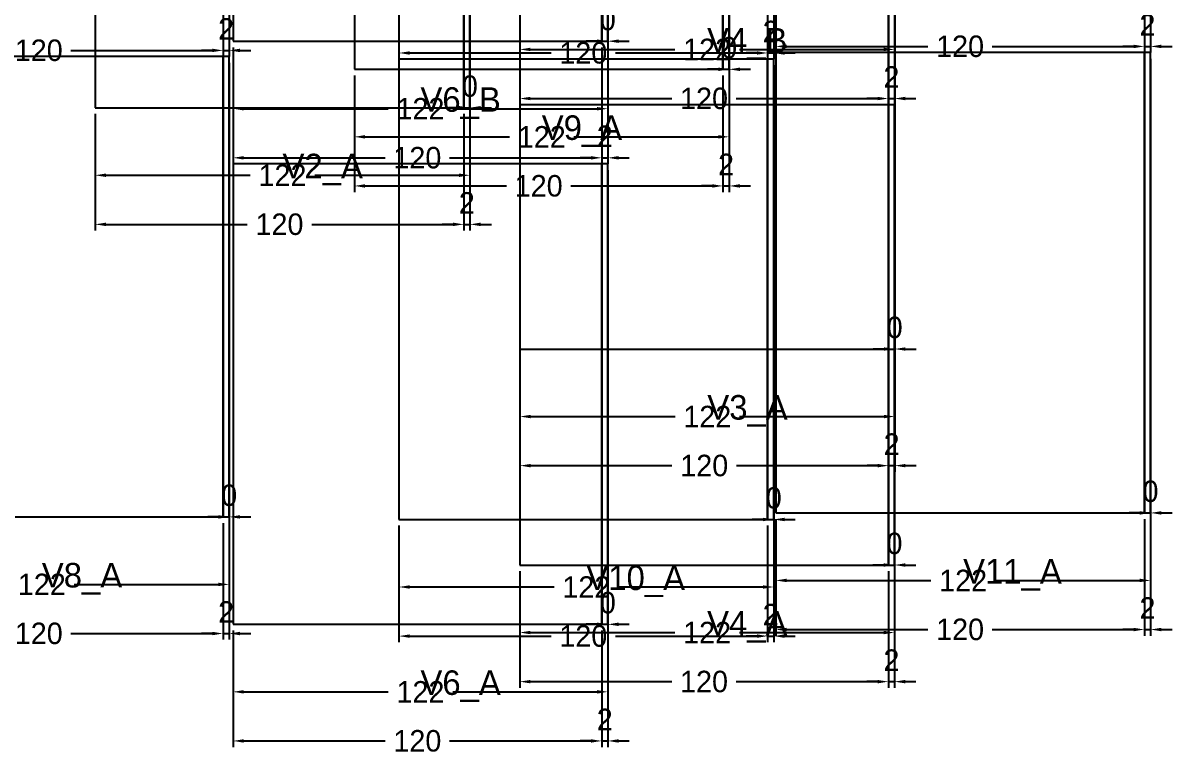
# Model space of a CAD drawing. Header units: metres. Extents: x 180 to 6304, y -11808 to -336.
# Drawn here: x 5824.1 to 6198.2, y -1249.8 to -1011.3 of the extents above; entities that cross this region are included whole.
import ezdxf

# ---------------------------------------------------------------- set-up
doc = ezdxf.new("R2010")
doc.units = ezdxf.units.M
doc.layers.add('COTA', color=3, linetype='Continuous')
doc.dimstyles.new('COTA_VIG', dxfattribs={"dimtxt": 7, "dimasz": 3.5, "dimexe": 2, "dimexo": 2, "dimgap": 1.5, "dimtad": 1, "dimdec": 1, "dimcen": 2.5, "dimclrd": 3, "dimclre": 3, "dimclrt": 3, "dimazin": 3, "dimtfac": 1, "dimtmove": 0, "dimatfit": 3})

# ---------------------------------------------------------------- blocks, each defined once
blk = doc.blocks.new('_CLOSEDFILLED')
at = {"color": 0, "linetype": 'BYBLOCK'}
blk.add_solid([(-1, 0.16), (0, 0), (-1, -0.16)], dxfattribs=at)
blk = doc.blocks.new('*D13')
at = {"color": 3}
for p, q in [((5847.61, -1040.91), (5847.61, -1062.91)), ((5969.61, -1040.91), (5969.61, -1062.91)), ((5851.11, -1060.91), (5898.11, -1060.91)), ((5919.11, -1060.91), (5966.11, -1060.91))]:
    blk.add_line(p, q, dxfattribs=at)
at = {"layer": 'Defpoints'}
for p in [(5847.61, -1038.91), (5969.61, -1038.91), (5847.61, -1060.91)]:
    blk.add_point(p, dxfattribs=at)
at = {"layer": 'COTA', "color": 3, "xscale": 3.5, "yscale": 3.5, "rotation": 180}
blk.add_blockref('_CLOSEDFILLED', (5847.61, -1060.91), dxfattribs=at)
at = {"layer": 'COTA', "color": 3, "xscale": 3.5, "yscale": 3.5}
blk.add_blockref('_CLOSEDFILLED', (5969.61, -1060.91), dxfattribs=at)
at = {"layer": 'COTA', "color": 3, "insert": (5908.61, -1060.91), "char_height": 7, "attachment_point": 5}
blk.add_mtext('122', dxfattribs=at)
blk = doc.blocks.new('*D14')
at = {"color": 3}
for p, q in [((5847.61, -1040.91), (5847.61, -1078.91)), ((5967.61, -1040.91), (5967.61, -1078.91)), ((5851.11, -1076.91), (5897.11, -1076.91)), ((5918.11, -1076.91), (5964.11, -1076.91))]:
    blk.add_line(p, q, dxfattribs=at)
at = {"layer": 'Defpoints'}
for p in [(5847.61, -1038.91), (5967.61, -1038.91), (5847.61, -1076.91)]:
    blk.add_point(p, dxfattribs=at)
at = {"layer": 'COTA', "color": 3, "xscale": 3.5, "yscale": 3.5, "rotation": 180}
blk.add_blockref('_CLOSEDFILLED', (5847.61, -1076.91), dxfattribs=at)
at = {"layer": 'COTA', "color": 3, "xscale": 3.5, "yscale": 3.5}
blk.add_blockref('_CLOSEDFILLED', (5967.61, -1076.91), dxfattribs=at)
at = {"layer": 'COTA', "color": 3, "insert": (5907.61, -1076.91), "char_height": 7, "attachment_point": 5}
blk.add_mtext('120', dxfattribs=at)
blk = doc.blocks.new('*D25')
at = {"color": 3}
for p, q in [((5985.9, -1119.53), (5985.9, -1141.53)), ((6107.9, -1119.53), (6107.9, -1141.53)), ((5989.4, -1139.53), (6036.4, -1139.53)), ((6057.4, -1139.53), (6104.4, -1139.53))]:
    blk.add_line(p, q, dxfattribs=at)
at = {"layer": 'Defpoints'}
for p in [(5985.9, -1117.53), (6107.9, -1117.53), (5985.9, -1139.53)]:
    blk.add_point(p, dxfattribs=at)
at = {"layer": 'COTA', "color": 3, "xscale": 3.5, "yscale": 3.5, "rotation": 180}
blk.add_blockref('_CLOSEDFILLED', (5985.9, -1139.53), dxfattribs=at)
at = {"layer": 'COTA', "color": 3, "xscale": 3.5, "yscale": 3.5}
blk.add_blockref('_CLOSEDFILLED', (6107.9, -1139.53), dxfattribs=at)
at = {"layer": 'COTA', "color": 3, "insert": (6046.9, -1139.53), "char_height": 7, "attachment_point": 5}
blk.add_mtext('122', dxfattribs=at)
blk = doc.blocks.new('*D26')
at = {"color": 3}
for p, q in [((5985.9, -1119.53), (5985.9, -1157.53)), ((6105.9, -1119.53), (6105.9, -1157.53)), ((5989.4, -1155.53), (6035.4, -1155.53)), ((6056.4, -1155.53), (6102.4, -1155.53))]:
    blk.add_line(p, q, dxfattribs=at)
at = {"layer": 'Defpoints'}
for p in [(5985.9, -1117.53), (6105.9, -1117.53), (5985.9, -1155.53)]:
    blk.add_point(p, dxfattribs=at)
at = {"layer": 'COTA', "color": 3, "xscale": 3.5, "yscale": 3.5, "rotation": 180}
blk.add_blockref('_CLOSEDFILLED', (5985.9, -1155.53), dxfattribs=at)
at = {"layer": 'COTA', "color": 3, "xscale": 3.5, "yscale": 3.5}
blk.add_blockref('_CLOSEDFILLED', (6105.9, -1155.53), dxfattribs=at)
at = {"layer": 'COTA', "color": 3, "insert": (6045.9, -1155.53), "char_height": 7, "attachment_point": 5}
blk.add_mtext('120', dxfattribs=at)
blk = doc.blocks.new('*D37')
at = {"color": 3}
for p, q in [((5985.83, -1189.91), (5985.83, -1211.91)), ((6107.83, -1189.91), (6107.83, -1211.91)), ((5989.33, -1209.91), (6036.33, -1209.91)), ((6057.33, -1209.91), (6104.33, -1209.91))]:
    blk.add_line(p, q, dxfattribs=at)
at = {"layer": 'Defpoints'}
for p in [(5985.83, -1187.91), (6107.83, -1187.91), (5985.83, -1209.91)]:
    blk.add_point(p, dxfattribs=at)
at = {"layer": 'COTA', "color": 3, "xscale": 3.5, "yscale": 3.5, "rotation": 180}
blk.add_blockref('_CLOSEDFILLED', (5985.83, -1209.91), dxfattribs=at)
at = {"layer": 'COTA', "color": 3, "xscale": 3.5, "yscale": 3.5}
blk.add_blockref('_CLOSEDFILLED', (6107.83, -1209.91), dxfattribs=at)
at = {"layer": 'COTA', "color": 3, "insert": (6046.83, -1209.91), "char_height": 7, "attachment_point": 5}
blk.add_mtext('122', dxfattribs=at)
blk = doc.blocks.new('*D38')
at = {"color": 3}
for p, q in [((5985.83, -1189.91), (5985.83, -1227.91)), ((6105.83, -1189.91), (6105.83, -1227.91)), ((5989.33, -1225.91), (6035.33, -1225.91)), ((6056.33, -1225.91), (6102.33, -1225.91))]:
    blk.add_line(p, q, dxfattribs=at)
at = {"layer": 'Defpoints'}
for p in [(5985.83, -1187.91), (6105.83, -1187.91), (5985.83, -1225.91)]:
    blk.add_point(p, dxfattribs=at)
at = {"layer": 'COTA', "color": 3, "xscale": 3.5, "yscale": 3.5, "rotation": 180}
blk.add_blockref('_CLOSEDFILLED', (5985.83, -1225.91), dxfattribs=at)
at = {"layer": 'COTA', "color": 3, "xscale": 3.5, "yscale": 3.5}
blk.add_blockref('_CLOSEDFILLED', (6105.83, -1225.91), dxfattribs=at)
at = {"layer": 'COTA', "color": 3, "insert": (6045.83, -1225.91), "char_height": 7, "attachment_point": 5}
blk.add_mtext('120', dxfattribs=at)
blk = doc.blocks.new('*D41')
at = {"color": 3}
for p, q in [((5985.83, -999.91), (5985.83, -1021.91)), ((6107.83, -999.91), (6107.83, -1021.91)), ((5989.33, -1019.91), (6036.33, -1019.91)), ((6057.33, -1019.91), (6104.33, -1019.91))]:
    blk.add_line(p, q, dxfattribs=at)
at = {"layer": 'Defpoints'}
for p in [(5985.83, -997.91), (6107.83, -997.91), (5985.83, -1019.91)]:
    blk.add_point(p, dxfattribs=at)
at = {"layer": 'COTA', "color": 3, "xscale": 3.5, "yscale": 3.5, "rotation": 180}
blk.add_blockref('_CLOSEDFILLED', (5985.83, -1019.91), dxfattribs=at)
at = {"layer": 'COTA', "color": 3, "xscale": 3.5, "yscale": 3.5}
blk.add_blockref('_CLOSEDFILLED', (6107.83, -1019.91), dxfattribs=at)
at = {"layer": 'COTA', "color": 3, "insert": (6046.83, -1019.91), "char_height": 7, "attachment_point": 5}
blk.add_mtext('122', dxfattribs=at)
blk = doc.blocks.new('*D42')
at = {"color": 3}
for p, q in [((5985.83, -999.91), (5985.83, -1037.91)), ((6105.83, -999.91), (6105.83, -1037.91)), ((5989.33, -1035.91), (6035.33, -1035.91)), ((6056.33, -1035.91), (6102.33, -1035.91))]:
    blk.add_line(p, q, dxfattribs=at)
at = {"layer": 'Defpoints'}
for p in [(5985.83, -997.91), (6105.83, -997.91), (5985.83, -1035.91)]:
    blk.add_point(p, dxfattribs=at)
at = {"layer": 'COTA', "color": 3, "xscale": 3.5, "yscale": 3.5, "rotation": 180}
blk.add_blockref('_CLOSEDFILLED', (5985.83, -1035.91), dxfattribs=at)
at = {"layer": 'COTA', "color": 3, "xscale": 3.5, "yscale": 3.5}
blk.add_blockref('_CLOSEDFILLED', (6105.83, -1035.91), dxfattribs=at)
at = {"layer": 'COTA', "color": 3, "insert": (6045.83, -1035.91), "char_height": 7, "attachment_point": 5}
blk.add_mtext('120', dxfattribs=at)
blk = doc.blocks.new('*D61')
at = {"color": 3}
for p, q in [((5892.51, -1209.23), (5892.51, -1231.23)), ((6014.51, -1209.23), (6014.51, -1231.23)), ((5896.01, -1229.23), (5943.01, -1229.23)), ((5964.01, -1229.23), (6011.01, -1229.23))]:
    blk.add_line(p, q, dxfattribs=at)
at = {"layer": 'Defpoints'}
for p in [(5892.51, -1207.23), (6014.51, -1207.23), (5892.51, -1229.23)]:
    blk.add_point(p, dxfattribs=at)
at = {"layer": 'COTA', "color": 3, "xscale": 3.5, "yscale": 3.5, "rotation": 180}
blk.add_blockref('_CLOSEDFILLED', (5892.51, -1229.23), dxfattribs=at)
at = {"layer": 'COTA', "color": 3, "xscale": 3.5, "yscale": 3.5}
blk.add_blockref('_CLOSEDFILLED', (6014.51, -1229.23), dxfattribs=at)
at = {"layer": 'COTA', "color": 3, "insert": (5953.51, -1229.23), "char_height": 7, "attachment_point": 5}
blk.add_mtext('122', dxfattribs=at)
blk = doc.blocks.new('*D62')
at = {"color": 3}
for p, q in [((5892.51, -1209.23), (5892.51, -1247.23)), ((6012.51, -1209.23), (6012.51, -1247.23)), ((5896.01, -1245.23), (5942.01, -1245.23)), ((5963.01, -1245.23), (6009.01, -1245.23))]:
    blk.add_line(p, q, dxfattribs=at)
at = {"layer": 'Defpoints'}
for p in [(5892.51, -1207.23), (6012.51, -1207.23), (5892.51, -1245.23)]:
    blk.add_point(p, dxfattribs=at)
at = {"layer": 'COTA', "color": 3, "xscale": 3.5, "yscale": 3.5, "rotation": 180}
blk.add_blockref('_CLOSEDFILLED', (5892.51, -1245.23), dxfattribs=at)
at = {"layer": 'COTA', "color": 3, "xscale": 3.5, "yscale": 3.5}
blk.add_blockref('_CLOSEDFILLED', (6012.51, -1245.23), dxfattribs=at)
at = {"layer": 'COTA', "color": 3, "insert": (5952.51, -1245.23), "char_height": 7, "attachment_point": 5}
blk.add_mtext('120', dxfattribs=at)
blk = doc.blocks.new('*D65')
at = {"color": 3}
for p, q in [((5892.51, -1019.23), (5892.51, -1041.23)), ((6014.51, -1019.23), (6014.51, -1041.23)), ((5896.01, -1039.23), (5943.01, -1039.23)), ((5964.01, -1039.23), (6011.01, -1039.23))]:
    blk.add_line(p, q, dxfattribs=at)
at = {"layer": 'Defpoints'}
for p in [(5892.51, -1017.23), (6014.51, -1017.23), (5892.51, -1039.23)]:
    blk.add_point(p, dxfattribs=at)
at = {"layer": 'COTA', "color": 3, "xscale": 3.5, "yscale": 3.5, "rotation": 180}
blk.add_blockref('_CLOSEDFILLED', (5892.51, -1039.23), dxfattribs=at)
at = {"layer": 'COTA', "color": 3, "xscale": 3.5, "yscale": 3.5}
blk.add_blockref('_CLOSEDFILLED', (6014.51, -1039.23), dxfattribs=at)
at = {"layer": 'COTA', "color": 3, "insert": (5953.51, -1039.23), "char_height": 7, "attachment_point": 5}
blk.add_mtext('122', dxfattribs=at)
blk = doc.blocks.new('*D66')
at = {"color": 3}
for p, q in [((5892.51, -1019.23), (5892.51, -1057.23)), ((6012.51, -1019.23), (6012.51, -1057.23)), ((5896.01, -1055.23), (5942.01, -1055.23)), ((5963.01, -1055.23), (6009.01, -1055.23))]:
    blk.add_line(p, q, dxfattribs=at)
at = {"layer": 'Defpoints'}
for p in [(5892.51, -1017.23), (6012.51, -1017.23), (5892.51, -1055.23)]:
    blk.add_point(p, dxfattribs=at)
at = {"layer": 'COTA', "color": 3, "xscale": 3.5, "yscale": 3.5, "rotation": 180}
blk.add_blockref('_CLOSEDFILLED', (5892.51, -1055.23), dxfattribs=at)
at = {"layer": 'COTA', "color": 3, "xscale": 3.5, "yscale": 3.5}
blk.add_blockref('_CLOSEDFILLED', (6012.51, -1055.23), dxfattribs=at)
at = {"layer": 'COTA', "color": 3, "insert": (5952.51, -1055.23), "char_height": 7, "attachment_point": 5}
blk.add_mtext('120', dxfattribs=at)
blk = doc.blocks.new('*D85')
at = {"color": 3}
for p, q in [((5769.25, -1174.23), (5769.25, -1196.23)), ((5891.25, -1174.23), (5891.25, -1196.23)), ((5772.75, -1194.23), (5819.75, -1194.23)), ((5840.75, -1194.23), (5887.75, -1194.23))]:
    blk.add_line(p, q, dxfattribs=at)
at = {"layer": 'Defpoints'}
for p in [(5769.25, -1172.23), (5891.25, -1172.23), (5769.25, -1194.23)]:
    blk.add_point(p, dxfattribs=at)
at = {"layer": 'COTA', "color": 3, "xscale": 3.5, "yscale": 3.5, "rotation": 180}
blk.add_blockref('_CLOSEDFILLED', (5769.25, -1194.23), dxfattribs=at)
at = {"layer": 'COTA', "color": 3, "xscale": 3.5, "yscale": 3.5}
blk.add_blockref('_CLOSEDFILLED', (5891.25, -1194.23), dxfattribs=at)
at = {"layer": 'COTA', "color": 3, "insert": (5830.25, -1194.23), "char_height": 7, "attachment_point": 5}
blk.add_mtext('122', dxfattribs=at)
blk = doc.blocks.new('*D86')
at = {"color": 3}
for p, q in [((5769.25, -1174.23), (5769.25, -1212.23)), ((5889.25, -1174.23), (5889.25, -1212.23)), ((5772.75, -1210.23), (5818.75, -1210.23)), ((5839.75, -1210.23), (5885.75, -1210.23))]:
    blk.add_line(p, q, dxfattribs=at)
at = {"layer": 'Defpoints'}
for p in [(5769.25, -1172.23), (5889.25, -1172.23), (5769.25, -1210.23)]:
    blk.add_point(p, dxfattribs=at)
at = {"layer": 'COTA', "color": 3, "xscale": 3.5, "yscale": 3.5, "rotation": 180}
blk.add_blockref('_CLOSEDFILLED', (5769.25, -1210.23), dxfattribs=at)
at = {"layer": 'COTA', "color": 3, "xscale": 3.5, "yscale": 3.5}
blk.add_blockref('_CLOSEDFILLED', (5889.25, -1210.23), dxfattribs=at)
at = {"layer": 'COTA', "color": 3, "insert": (5829.25, -1210.23), "char_height": 7, "attachment_point": 5}
blk.add_mtext('120', dxfattribs=at)
blk = doc.blocks.new('*D90')
at = {"color": 3}
for p, q in [((5769.25, -984.23), (5769.25, -1022.23)), ((5889.25, -984.23), (5889.25, -1022.23)), ((5772.75, -1020.23), (5818.75, -1020.23)), ((5839.75, -1020.23), (5885.75, -1020.23))]:
    blk.add_line(p, q, dxfattribs=at)
at = {"layer": 'Defpoints'}
for p in [(5769.25, -982.23), (5889.25, -982.23), (5769.25, -1020.23)]:
    blk.add_point(p, dxfattribs=at)
at = {"layer": 'COTA', "color": 3, "xscale": 3.5, "yscale": 3.5, "rotation": 180}
blk.add_blockref('_CLOSEDFILLED', (5769.25, -1020.23), dxfattribs=at)
at = {"layer": 'COTA', "color": 3, "xscale": 3.5, "yscale": 3.5}
blk.add_blockref('_CLOSEDFILLED', (5889.25, -1020.23), dxfattribs=at)
at = {"layer": 'COTA', "color": 3, "insert": (5829.25, -1020.23), "char_height": 7, "attachment_point": 5}
blk.add_mtext('120', dxfattribs=at)
blk = doc.blocks.new('*D97')
at = {"color": 3}
for p, q in [((5932, -1028.39), (5932, -1050.39)), ((6054, -1028.39), (6054, -1050.39)), ((5935.5, -1048.39), (5982.5, -1048.39)), ((6003.5, -1048.39), (6050.5, -1048.39))]:
    blk.add_line(p, q, dxfattribs=at)
at = {"layer": 'Defpoints'}
for p in [(5932, -1026.39), (6054, -1026.39), (5932, -1048.39)]:
    blk.add_point(p, dxfattribs=at)
at = {"layer": 'COTA', "color": 3, "xscale": 3.5, "yscale": 3.5, "rotation": 180}
blk.add_blockref('_CLOSEDFILLED', (5932, -1048.39), dxfattribs=at)
at = {"layer": 'COTA', "color": 3, "xscale": 3.5, "yscale": 3.5}
blk.add_blockref('_CLOSEDFILLED', (6054, -1048.39), dxfattribs=at)
at = {"layer": 'COTA', "color": 3, "insert": (5993, -1048.39), "char_height": 7, "attachment_point": 5}
blk.add_mtext('122', dxfattribs=at)
blk = doc.blocks.new('*D98')
at = {"color": 3}
for p, q in [((5932, -1028.39), (5932, -1066.39)), ((6052, -1028.39), (6052, -1066.39)), ((5935.5, -1064.39), (5981.5, -1064.39)), ((6002.5, -1064.39), (6048.5, -1064.39))]:
    blk.add_line(p, q, dxfattribs=at)
at = {"layer": 'Defpoints'}
for p in [(5932, -1026.39), (6052, -1026.39), (5932, -1064.39)]:
    blk.add_point(p, dxfattribs=at)
at = {"layer": 'COTA', "color": 3, "xscale": 3.5, "yscale": 3.5, "rotation": 180}
blk.add_blockref('_CLOSEDFILLED', (5932, -1064.39), dxfattribs=at)
at = {"layer": 'COTA', "color": 3, "xscale": 3.5, "yscale": 3.5}
blk.add_blockref('_CLOSEDFILLED', (6052, -1064.39), dxfattribs=at)
at = {"layer": 'COTA', "color": 3, "insert": (5992, -1064.39), "char_height": 7, "attachment_point": 5}
blk.add_mtext('120', dxfattribs=at)
blk = doc.blocks.new('*D109')
at = {"color": 3}
for p, q in [((5946.53, -1175.07), (5946.53, -1197.07)), ((6068.53, -1175.07), (6068.53, -1197.07)), ((5950.03, -1195.07), (5997.03, -1195.07)), ((6018.03, -1195.07), (6065.03, -1195.07))]:
    blk.add_line(p, q, dxfattribs=at)
at = {"layer": 'Defpoints'}
for p in [(5946.53, -1173.07), (6068.53, -1173.07), (5946.53, -1195.07)]:
    blk.add_point(p, dxfattribs=at)
at = {"layer": 'COTA', "color": 3, "xscale": 3.5, "yscale": 3.5, "rotation": 180}
blk.add_blockref('_CLOSEDFILLED', (5946.53, -1195.07), dxfattribs=at)
at = {"layer": 'COTA', "color": 3, "xscale": 3.5, "yscale": 3.5}
blk.add_blockref('_CLOSEDFILLED', (6068.53, -1195.07), dxfattribs=at)
at = {"layer": 'COTA', "color": 3, "insert": (6007.53, -1195.07), "char_height": 7, "attachment_point": 5}
blk.add_mtext('122', dxfattribs=at)
blk = doc.blocks.new('*D110')
at = {"color": 3}
for p, q in [((5946.53, -1175.07), (5946.53, -1213.07)), ((6066.53, -1175.07), (6066.53, -1213.07)), ((5950.03, -1211.07), (5996.03, -1211.07)), ((6017.03, -1211.07), (6063.03, -1211.07))]:
    blk.add_line(p, q, dxfattribs=at)
at = {"layer": 'Defpoints'}
for p in [(5946.53, -1173.07), (6066.53, -1173.07), (5946.53, -1211.07)]:
    blk.add_point(p, dxfattribs=at)
at = {"layer": 'COTA', "color": 3, "xscale": 3.5, "yscale": 3.5, "rotation": 180}
blk.add_blockref('_CLOSEDFILLED', (5946.53, -1211.07), dxfattribs=at)
at = {"layer": 'COTA', "color": 3, "xscale": 3.5, "yscale": 3.5}
blk.add_blockref('_CLOSEDFILLED', (6066.53, -1211.07), dxfattribs=at)
at = {"layer": 'COTA', "color": 3, "insert": (6006.53, -1211.07), "char_height": 7, "attachment_point": 5}
blk.add_mtext('120', dxfattribs=at)
blk = doc.blocks.new('*D114')
at = {"color": 3}
for p, q in [((5946.53, -985.07), (5946.53, -1023.07)), ((6066.53, -985.07), (6066.53, -1023.07)), ((5950.03, -1021.07), (5996.03, -1021.07)), ((6017.03, -1021.07), (6063.03, -1021.07))]:
    blk.add_line(p, q, dxfattribs=at)
at = {"layer": 'Defpoints'}
for p in [(5946.53, -983.07), (6066.53, -983.07), (5946.53, -1021.07)]:
    blk.add_point(p, dxfattribs=at)
at = {"layer": 'COTA', "color": 3, "xscale": 3.5, "yscale": 3.5, "rotation": 180}
blk.add_blockref('_CLOSEDFILLED', (5946.53, -1021.07), dxfattribs=at)
at = {"layer": 'COTA', "color": 3, "xscale": 3.5, "yscale": 3.5}
blk.add_blockref('_CLOSEDFILLED', (6066.53, -1021.07), dxfattribs=at)
at = {"layer": 'COTA', "color": 3, "insert": (6006.53, -1021.07), "char_height": 7, "attachment_point": 5}
blk.add_mtext('120', dxfattribs=at)
blk = doc.blocks.new('*D121')
at = {"color": 3}
for p, q in [((6069.18, -1172.93), (6069.18, -1194.93)), ((6191.18, -1172.93), (6191.18, -1194.93)), ((6072.68, -1192.93), (6119.68, -1192.93)), ((6140.68, -1192.93), (6187.68, -1192.93))]:
    blk.add_line(p, q, dxfattribs=at)
at = {"layer": 'Defpoints'}
for p in [(6069.18, -1170.93), (6191.18, -1170.93), (6069.18, -1192.93)]:
    blk.add_point(p, dxfattribs=at)
at = {"layer": 'COTA', "color": 3, "xscale": 3.5, "yscale": 3.5, "rotation": 180}
blk.add_blockref('_CLOSEDFILLED', (6069.18, -1192.93), dxfattribs=at)
at = {"layer": 'COTA', "color": 3, "xscale": 3.5, "yscale": 3.5}
blk.add_blockref('_CLOSEDFILLED', (6191.18, -1192.93), dxfattribs=at)
at = {"layer": 'COTA', "color": 3, "insert": (6130.18, -1192.93), "char_height": 7, "attachment_point": 5}
blk.add_mtext('122', dxfattribs=at)
blk = doc.blocks.new('*D122')
at = {"color": 3}
for p, q in [((6069.18, -1172.93), (6069.18, -1210.93)), ((6189.18, -1172.93), (6189.18, -1210.93)), ((6072.68, -1208.93), (6118.68, -1208.93)), ((6139.68, -1208.93), (6185.68, -1208.93))]:
    blk.add_line(p, q, dxfattribs=at)
at = {"layer": 'Defpoints'}
for p in [(6069.18, -1170.93), (6189.18, -1170.93), (6069.18, -1208.93)]:
    blk.add_point(p, dxfattribs=at)
at = {"layer": 'COTA', "color": 3, "xscale": 3.5, "yscale": 3.5, "rotation": 180}
blk.add_blockref('_CLOSEDFILLED', (6069.18, -1208.93), dxfattribs=at)
at = {"layer": 'COTA', "color": 3, "xscale": 3.5, "yscale": 3.5}
blk.add_blockref('_CLOSEDFILLED', (6189.18, -1208.93), dxfattribs=at)
at = {"layer": 'COTA', "color": 3, "insert": (6129.18, -1208.93), "char_height": 7, "attachment_point": 5}
blk.add_mtext('120', dxfattribs=at)
blk = doc.blocks.new('*D126')
at = {"color": 3}
for p, q in [((6069.18, -982.93), (6069.18, -1020.93)), ((6189.18, -982.93), (6189.18, -1020.93)), ((6072.68, -1018.93), (6118.68, -1018.93)), ((6139.68, -1018.93), (6185.68, -1018.93))]:
    blk.add_line(p, q, dxfattribs=at)
at = {"layer": 'Defpoints'}
for p in [(6069.18, -980.93), (6189.18, -980.93), (6069.18, -1018.93)]:
    blk.add_point(p, dxfattribs=at)
at = {"layer": 'COTA', "color": 3, "xscale": 3.5, "yscale": 3.5, "rotation": 180}
blk.add_blockref('_CLOSEDFILLED', (6069.18, -1018.93), dxfattribs=at)
at = {"layer": 'COTA', "color": 3, "xscale": 3.5, "yscale": 3.5}
blk.add_blockref('_CLOSEDFILLED', (6189.18, -1018.93), dxfattribs=at)
at = {"layer": 'COTA', "color": 3, "insert": (6129.18, -1018.93), "char_height": 7, "attachment_point": 5}
blk.add_mtext('120', dxfattribs=at)

msp = doc.modelspace()

# ---------------------------------------------------------------- linework, layer by layer
at = {"layer": 'Paineis'}
for points in [[(5892.51, -1017.23), (6012.51, -1017.23), (6012.51, -867.23), (5892.51, -867.23)], [(6012.51, -1017.23), (6014.51, -1017.23), (6014.51, -867.23), (6012.51, -867.23)], [(5932, -1026.39), (6052, -1026.39), (6052, -876.39), (5932, -876.39)], [(6052, -1026.39), (6054, -1026.39), (6054, -876.39), (6052, -876.39)], [(5847.61, -1038.91), (5967.61, -1038.91), (5967.61, -888.91), (5847.61, -888.91)], [(5967.61, -1038.91), (5969.61, -1038.91), (5969.61, -888.91), (5967.61, -888.91)], [(5985.9, -1117.53), (6105.9, -1117.53), (6105.9, -967.53), (5985.9, -967.53)], [(6105.9, -1117.53), (6107.9, -1117.53), (6107.9, -967.53), (6105.9, -967.53)], [(6069.18, -1170.93), (6189.18, -1170.93), (6189.18, -1020.93), (6069.18, -1020.93)], [(6189.18, -1170.93), (6191.18, -1170.93), (6191.18, -1020.93), (6189.18, -1020.93)], [(5769.25, -1172.23), (5889.25, -1172.23), (5889.25, -1022.23), (5769.25, -1022.23)], [(5889.25, -1172.23), (5891.25, -1172.23), (5891.25, -1022.23), (5889.25, -1022.23)], [(5946.53, -1173.07), (6066.53, -1173.07), (6066.53, -1023.07), (5946.53, -1023.07)], [(6066.53, -1173.07), (6068.53, -1173.07), (6068.53, -1023.07), (6066.53, -1023.07)], [(5985.83, -1187.91), (6105.83, -1187.91), (6105.83, -1037.91), (5985.83, -1037.91)], [(6105.83, -1187.91), (6107.83, -1187.91), (6107.83, -1037.91), (6105.83, -1037.91)], [(5892.51, -1207.23), (6012.51, -1207.23), (6012.51, -1057.23), (5892.51, -1057.23)], [(6012.51, -1207.23), (6014.51, -1207.23), (6014.51, -1057.23), (6012.51, -1057.23)]]:
    msp.add_lwpolyline(points, close=True, dxfattribs=at)

# ---------------------------------------------------------------- texts
at = {"layer": 'Texto Secao', "char_height": 8, "attachment_point": 1}
for s, insert in [('V4_B', (6046.83, -1012.91)), ('V6_B', (5953.51, -1032.23)), ('V9_A', (5993, -1041.39)), ('V2_A', (5908.61, -1053.91)), ('V3_A', (6046.9, -1132.53)), ('V8_A', (5830.25, -1187.23)), ('V10_A', (6007.53, -1188.07)), ('V11_A', (6130.18, -1185.93)), ('V4_A', (6046.83, -1202.91)), ('V6_A', (5953.51, -1222.23))]:
    msp.add_mtext(s, dxfattribs=dict(at, insert=insert))

# ---------------------------------------------------------------- dimensions: what is measured, and where the dimension line sits
at = {"layer": 'COTA'}
for base, p1, p2 in [((6014.51, -1017.23), (6014.51, -1017.23), (6014.51, -867.23)), ((6054, -1026.39), (6054, -1026.39), (6054, -876.39)), ((5969.61, -1038.91), (5969.61, -1038.91), (5969.61, -888.91)), ((6107.9, -1117.53), (6107.9, -1117.53), (6107.9, -967.53)), ((5889.25, -1020.23), (5889.25, -982.23), (5891.25, -982.23)), ((6066.53, -1021.07), (6066.53, -983.07), (6068.53, -983.07)), ((6189.18, -1018.93), (6189.18, -980.93), (6191.18, -980.93)), ((6105.83, -1035.91), (6105.83, -997.91), (6107.83, -997.91)), ((6012.51, -1055.23), (6012.51, -1017.23), (6014.51, -1017.23)), ((6191.18, -1170.93), (6191.18, -1170.93), (6191.18, -1020.93)), ((5891.25, -1172.23), (5891.25, -1172.23), (5891.25, -1022.23)), ((6068.53, -1173.07), (6068.53, -1173.07), (6068.53, -1023.07)), ((6052, -1064.39), (6052, -1026.39), (6054, -1026.39)), ((5967.61, -1076.91), (5967.61, -1038.91), (5969.61, -1038.91)), ((6107.83, -1187.91), (6107.83, -1187.91), (6107.83, -1037.91)), ((6014.51, -1207.23), (6014.51, -1207.23), (6014.51, -1057.23)), ((6105.9, -1155.53), (6105.9, -1117.53), (6107.9, -1117.53)), ((5889.25, -1210.23), (5889.25, -1172.23), (5891.25, -1172.23)), ((6066.53, -1211.07), (6066.53, -1173.07), (6068.53, -1173.07)), ((6189.18, -1208.93), (6189.18, -1170.93), (6191.18, -1170.93)), ((6105.83, -1225.91), (6105.83, -1187.91), (6107.83, -1187.91)), ((6012.51, -1245.23), (6012.51, -1207.23), (6014.51, -1207.23))]:
    msp.add_linear_dim(base=base, p1=p1, p2=p2, dimstyle='COTA_VIG', dxfattribs=at).render()
for base, p1, p2, picture, middle in [((5769.25, -1020.23), (5769.25, -982.23), (5889.25, -982.23), '*D90', (5829.25, -1020.23)), ((5946.53, -1021.07), (5946.53, -983.07), (6066.53, -983.07), '*D114', (6006.53, -1021.07)), ((6069.18, -1018.93), (6069.18, -980.93), (6189.18, -980.93), '*D126', (6129.18, -1018.93)), ((5985.83, -1019.91), (5985.83, -997.91), (6107.83, -997.91), '*D41', (6046.83, -1019.91)), ((5985.83, -1035.91), (5985.83, -997.91), (6105.83, -997.91), '*D42', (6045.83, -1035.91)), ((5892.51, -1039.23), (5892.51, -1017.23), (6014.51, -1017.23), '*D65', (5953.51, -1039.23)), ((5892.51, -1055.23), (5892.51, -1017.23), (6012.51, -1017.23), '*D66', (5952.51, -1055.23)), ((5932, -1048.39), (5932, -1026.39), (6054, -1026.39), '*D97', (5993, -1048.39)), ((5932, -1064.39), (5932, -1026.39), (6052, -1026.39), '*D98', (5992, -1064.39)), ((5847.61, -1060.91), (5847.61, -1038.91), (5969.61, -1038.91), '*D13', (5908.61, -1060.91)), ((5847.61, -1076.91), (5847.61, -1038.91), (5967.61, -1038.91), '*D14', (5907.61, -1076.91)), ((5985.9, -1139.53), (5985.9, -1117.53), (6107.9, -1117.53), '*D25', (6046.9, -1139.53)), ((5985.9, -1155.53), (5985.9, -1117.53), (6105.9, -1117.53), '*D26', (6045.9, -1155.53)), ((5769.25, -1194.23), (5769.25, -1172.23), (5891.25, -1172.23), '*D85', (5830.25, -1194.23)), ((5769.25, -1210.23), (5769.25, -1172.23), (5889.25, -1172.23), '*D86', (5829.25, -1210.23)), ((5946.53, -1195.07), (5946.53, -1173.07), (6068.53, -1173.07), '*D109', (6007.53, -1195.07)), ((5946.53, -1211.07), (5946.53, -1173.07), (6066.53, -1173.07), '*D110', (6006.53, -1211.07)), ((6069.18, -1192.93), (6069.18, -1170.93), (6191.18, -1170.93), '*D121', (6130.18, -1192.93)), ((6069.18, -1208.93), (6069.18, -1170.93), (6189.18, -1170.93), '*D122', (6129.18, -1208.93)), ((5985.83, -1209.91), (5985.83, -1187.91), (6107.83, -1187.91), '*D37', (6046.83, -1209.91)), ((5985.83, -1225.91), (5985.83, -1187.91), (6105.83, -1187.91), '*D38', (6045.83, -1225.91)), ((5892.51, -1229.23), (5892.51, -1207.23), (6014.51, -1207.23), '*D61', (5953.51, -1229.23)), ((5892.51, -1245.23), (5892.51, -1207.23), (6012.51, -1207.23), '*D62', (5952.51, -1245.23))]:
    dim = msp.add_linear_dim(base=base, p1=p1, p2=p2, dimstyle='COTA_VIG', dxfattribs=at)
    dim.commit()
    dim.dimension.update_dxf_attribs({"geometry": picture, "text_midpoint": middle})

doc.saveas('drawing.dxf')
